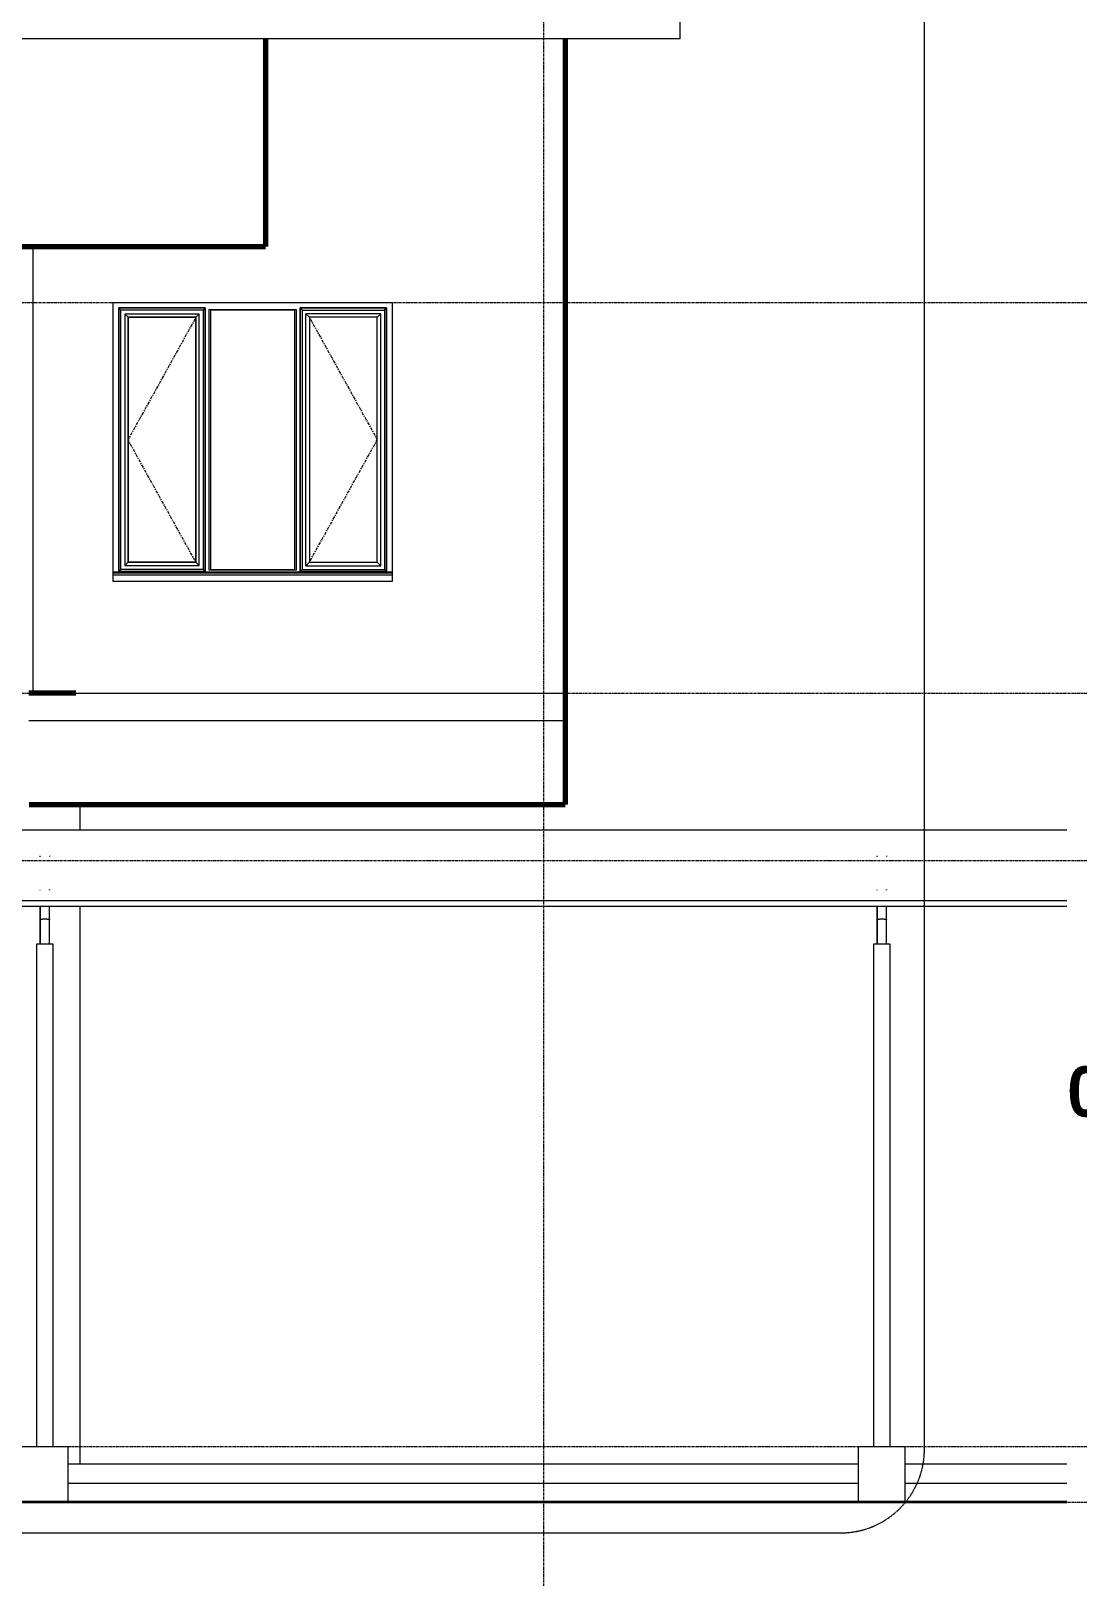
# Model space of a CAD drawing. Header units: inches. Extents: x 22 to 382261, y 22 to 371281.
# Drawn here: x 240605 to 246233, y 139805 to 148164 of the extents above; entities that cross this region are included whole.
import ezdxf

# ---------------------------------------------------------------- set-up
doc = ezdxf.new("R2010")
doc.units = ezdxf.units.IN
doc.header["$MEASUREMENT"] = 0
for name, pattern in [('_Tracejado médio', [4, 3, -1]), ('Centre', [31.75, 6.35, -4.7625, 15.875, -4.7625]), ('Grid Line 1_2_', [22.225, 12.7, -3.175, 3.175, -3.175])]:
    doc.linetypes.add(name, pattern=pattern)
for name, color, linetype, lineweight in [('A-ANNO-SYMB', 150, 'Continuous', 9), ('A-FLOR', 192, 'Continuous', 9), ('A-FLOR-LEVL', 51, 'Continuous', 9), ('A-GLAZ', 151, 'Continuous', 9), ('A-ROOF', 132, 'Continuous', 9), ('A-ROOF-OTLN', 132, 'Continuous', 9), ('I-WALL', 2, 'Continuous', 9), ('Q-CASE', 31, 'Continuous', 9), ('S-GRID', 1, 'Continuous', 9)]:
    doc.layers.add(name, color=color, linetype=linetype, lineweight=lineweight)
doc.styles.add('Century Gothic_B', font='GOTHICB.TTF', dxfattribs={"height": 510})

# ---------------------------------------------------------------- blocks, each defined once
blk = doc.blocks.new('Casework 1 - Casework 1-382926-Right Side Elevation')
at = {"layer": 'Q-CASE'}
for p, q in [((20131.2, 3473.1), (20131.3, 3474.1)), ((24631.2, 3473.1), (24631.3, 3474.1)), ((20131.2, 3289.4), (20131.2, 3292)), ((20181.2, 3293.4), (20181.2, 3292.4)), ((20181.2, 3289.4), (20181.2, 3292)), ((24631.2, 3289.4), (24631.2, 3292)), ((24681.2, 3293.4), (24681.2, 3292.4)), ((24681.2, 3289.4), (24681.2, 3292)), ((20181.2, 3000), (20181.2, 3189.7)), ((24681.2, 3000), (24681.2, 3189.7)), ((20131.2, 3155.2), (20131.2, 3160.7)), ((20131.2, 3155.2), (20131.2, 3000)), ((20131.2, 3131.2), (20131.2, 3000)), ((20181.2, 3000), (20181.2, 3131.2)), ((24631.2, 3155.2), (24631.2, 3160.7)), ((24631.2, 3155.2), (24631.2, 3000)), ((24631.2, 3131.2), (24631.2, 3000)), ((24681.2, 3000), (24681.2, 3131.2)), ((20111.2, 3000), (20111.2, 300)), ((20201.2, 3000), (20111.2, 3000)), ((20201.2, 300), (20201.2, 3000)), ((24611.2, 3000), (24611.2, 300)), ((24701.2, 3000), (24611.2, 3000)), ((24701.2, 300), (24701.2, 3000)), ((20031.2, 300), (20281.2, 300)), ((20281.2, 0), (20281.2, 300)), ((24531.2, 300), (24781.2, 300)), ((24531.2, 0), (24531.2, 300)), ((24781.2, 0), (24781.2, 300)), ((20281.2, 207.1), (24531.2, 207.1)), ((24781.2, 207.1), (25649.9, 207.1)), ((24531.2, 100), (20281.2, 100)), ((25649.9, 100), (24781.2, 100))]:
    blk.add_line(p, q, dxfattribs=at)
at = {"layer": 'Q-CASE', "flags": 128}
for points in [[(20131.2, 3469.2), (20131.2, 3472), (20131.2, 3472.1)], [(20181.1, 3474.4), (20181.2, 3473.4), (20181.2, 3472.4), (20181.2, 3472.1)], [(24631.2, 3469.2), (24631.2, 3472), (24631.2, 3472.1)], [(24681.1, 3474.4), (24681.2, 3473.4), (24681.2, 3472.4), (24681.2, 3472.1)], [(20131.2, 3195), (20131.2, 3200.3), (20131.2, 3204.7)], [(20131.2, 3204.7), (20131.2, 3167.6), (20131.2, 3131.2)], [(20131.2, 3204.7), (20131.2, 3184.3), (20131.2, 3156), (20131.2, 3124.5), (20131.2, 3089.8), (20131.2, 3052.1), (20131.2, 3011.4), (20131.2, 3000)], [(20131.2, 3000), (20131.2, 3041.5), (20131.2, 3080), (20131.2, 3115.5), (20131.2, 3147.9), (20131.2, 3177.1), (20131.2, 3203)], [(20181.2, 3131.2), (20181.2, 3177.8), (20181.2, 3204.7)], [(24631.2, 3195), (24631.2, 3200.3), (24631.2, 3204.7)], [(24631.2, 3204.7), (24631.2, 3167.6), (24631.2, 3131.2)], [(24631.2, 3204.7), (24631.2, 3184.3), (24631.2, 3156), (24631.2, 3124.5), (24631.2, 3089.8), (24631.2, 3052.1), (24631.2, 3011.4), (24631.2, 3000)], [(24631.2, 3000), (24631.2, 3041.5), (24631.2, 3080), (24631.2, 3115.5), (24631.2, 3147.9), (24631.2, 3177.1), (24631.2, 3203)], [(24681.2, 3131.2), (24681.2, 3177.8), (24681.2, 3204.7)], [(20181.2, 3000), (20181.2, 3041.5), (20181.2, 3055.5)], [(24681.2, 3000), (24681.2, 3041.5), (24681.2, 3055.5)]]:
    blk.add_lwpolyline(points, dxfattribs=at)
at = {"layer": 'Q-CASE'}
for points, knots in [([(20131.5, 3130.5), (20131.4, 3130.6), (20131.2, 3130.8), (20131.2, 3131.2), (20131.2, 3131.5), (20131.4, 3131.8), (20131.7, 3132.2), (20132.2, 3132.5), (20132.7, 3132.8), (20133.1, 3133), (20133.5, 3133.1), (20133.9, 3133.3), (20134.6, 3133.5), (20135.4, 3133.8), (20136.4, 3134), (20137.3, 3134.2), (20138, 3134.3), (20138.8, 3134.5), (20139.8, 3134.6), (20141.3, 3134.9), (20142.9, 3135.1), (20144.4, 3135.3), (20145.5, 3135.3), (20146.7, 3135.4), (20148.3, 3135.4), (20151.3, 3135.5), (20154.2, 3135.6), (20156.2, 3135.7)], [-0.5555556, -0.5555556, -0.5555556, -0.5555556, -0.5277778, -0.5, -0.4722222, -0.4444444, -0.4166667, -0.3888889, -0.3611111, -0.3472222, -0.3333333, -0.3194444, -0.3055556, -0.2777778, -0.25, -0.2361111, -0.2222222, -0.2083333, -0.1944444, -0.1666667, -0.1388889, -0.125, -0.1111111, -0.0972222, -0.0833333, -0.0555556, 0, 0, 0, 0]), ([(20156.2, 3135.7), (20158.2, 3135.6), (20161.1, 3135.5), (20164.1, 3135.4), (20165.7, 3135.4), (20166.9, 3135.3), (20168, 3135.3), (20169.5, 3135.1), (20171.1, 3134.9), (20172.6, 3134.6), (20173.6, 3134.5), (20174.4, 3134.3), (20175.1, 3134.2), (20176, 3134), (20177, 3133.8), (20177.8, 3133.5), (20178.4, 3133.3), (20178.9, 3133.1), (20179.3, 3133), (20179.7, 3132.8), (20180.2, 3132.5), (20180.7, 3132.2), (20181, 3131.8), (20181.2, 3131.5), (20181.2, 3131.2), (20181.1, 3130.8), (20181, 3130.6), (20180.9, 3130.5)], [-1, -1, -1, -1, -0.9444444, -0.9166667, -0.9027778, -0.8888889, -0.875, -0.8611111, -0.8333333, -0.8055556, -0.7916667, -0.7777778, -0.7638889, -0.75, -0.7222222, -0.6944444, -0.6805556, -0.6666667, -0.6527778, -0.6388889, -0.6111111, -0.5833333, -0.5555556, -0.5277778, -0.5, -0.4722222, -0.4444444, -0.4444444, -0.4444444, -0.4444444]), ([(24631.5, 3130.5), (24631.4, 3130.6), (24631.2, 3130.8), (24631.2, 3131.2), (24631.2, 3131.5), (24631.4, 3131.8), (24631.7, 3132.2), (24632.2, 3132.5), (24632.7, 3132.8), (24633.1, 3133), (24633.5, 3133.1), (24633.9, 3133.3), (24634.6, 3133.5), (24635.4, 3133.8), (24636.4, 3134), (24637.3, 3134.2), (24638, 3134.3), (24638.8, 3134.5), (24639.8, 3134.6), (24641.3, 3134.9), (24642.9, 3135.1), (24644.4, 3135.3), (24645.5, 3135.3), (24646.7, 3135.4), (24648.3, 3135.4), (24651.3, 3135.5), (24654.2, 3135.6), (24656.2, 3135.7)], [-0.5555556, -0.5555556, -0.5555556, -0.5555556, -0.5277778, -0.5, -0.4722222, -0.4444444, -0.4166667, -0.3888889, -0.3611111, -0.3472222, -0.3333333, -0.3194444, -0.3055556, -0.2777778, -0.25, -0.2361111, -0.2222222, -0.2083333, -0.1944444, -0.1666667, -0.1388889, -0.125, -0.1111111, -0.0972222, -0.0833333, -0.0555556, 0, 0, 0, 0]), ([(24656.2, 3135.7), (24658.2, 3135.6), (24661.1, 3135.5), (24664.1, 3135.4), (24665.7, 3135.4), (24666.9, 3135.3), (24668, 3135.3), (24669.5, 3135.1), (24671.1, 3134.9), (24672.6, 3134.6), (24673.6, 3134.5), (24674.4, 3134.3), (24675.1, 3134.2), (24676, 3134), (24677, 3133.8), (24677.8, 3133.5), (24678.4, 3133.3), (24678.9, 3133.1), (24679.3, 3133), (24679.7, 3132.8), (24680.2, 3132.5), (24680.7, 3132.2), (24681, 3131.8), (24681.2, 3131.5), (24681.2, 3131.2), (24681.1, 3130.8), (24681, 3130.6), (24680.9, 3130.5)], [-1, -1, -1, -1, -0.9444444, -0.9166667, -0.9027778, -0.8888889, -0.875, -0.8611111, -0.8333333, -0.8055556, -0.7916667, -0.7777778, -0.7638889, -0.75, -0.7222222, -0.6944444, -0.6805556, -0.6666667, -0.6527778, -0.6388889, -0.6111111, -0.5833333, -0.5555556, -0.5277778, -0.5, -0.4722222, -0.4444444, -0.4444444, -0.4444444, -0.4444444]), ([(20131.2, 2999.9), (20131.2, 3000.8), (20131.2, 3002.3), (20131.3, 3003.8), (20131.4, 3004.5)], [0.5, 0.5, 0.5, 0.5, 0.52777778, 0.54926593, 0.54926593, 0.54926593, 0.54926593]), ([(24631.2, 2999.9), (24631.2, 3000.8), (24631.2, 3002.3), (24631.3, 3003.8), (24631.4, 3004.5)], [0.5, 0.5, 0.5, 0.5, 0.52777778, 0.54926593, 0.54926593, 0.54926593, 0.54926593])]:
    blk.add_open_spline(points, degree=3, knots=knots, dxfattribs=at)
for points in [[(20131.5, 3004.9), (20131.4, 3004), (20131.2, 3002.4), (20131.2, 3000.8), (20131.2, 3000)], [(20181.2, 3000), (20181.2, 3000.8), (20181.1, 3002.4), (20181, 3004), (20180.9, 3004.9)], [(24631.5, 3004.9), (24631.4, 3004), (24631.2, 3002.4), (24631.2, 3000.8), (24631.2, 3000)], [(24681.2, 3000), (24681.2, 3000.8), (24681.1, 3002.4), (24681, 3004), (24680.9, 3004.9)]]:
    blk.add_open_spline(points, degree=3, dxfattribs=at)
blk = doc.blocks.new('Roofs 1 - Roofs 1-397225-Right Side Elevation')
at = {"layer": 'A-ROOF'}
for p, q in [((25649.9, 3612.1), (3672.8, 3612.1)), ((3672.8, 3235.5), (25649.9, 3235.5)), ((3672.8, 3204.7), (25649.9, 3204.7))]:
    blk.add_line(p, q, dxfattribs=at)
blk = doc.blocks.new('Casework 24 - Casework 23-690569-Right Side Elevation')
at = {"layer": 'Q-CASE'}
for p, q in [((20346.2, 3611.9), (20346.2, 3750)), ((20346.2, 207.1), (20346.2, 3204.7)), ((19816.2, 207.1), (19816.2, 2982))]:
    blk.add_line(p, q, dxfattribs=at)
blk = doc.blocks.new('Casement - Plain-Triple _UK_ - W07 Casement - Plain-Triple _UK_-853037-Right Side Elevation')
at = {"layer": 'A-GLAZ'}
for p, q in [((20553.3, 5003), (20553.3, 6420)), ((20564.1, 6409.2), (20553.3, 6420)), ((20553.3, 6420), (21018.3, 6420)), ((20553.3, 6420), (20553.3, 5003)), ((21018.3, 6420), (20553.3, 6420)), ((20564.1, 5013.8), (20564.1, 6409.2)), ((21007.5, 6409.2), (20564.1, 6409.2)), ((20603.3, 6370), (20585.9, 6387.4)), ((20585.9, 6387.4), (20585.9, 5035.6)), ((20985.7, 6387.4), (20585.9, 6387.4)), ((20603.3, 6370), (20603.3, 5053)), ((20968.3, 6370), (20603.3, 6370)), ((20603.3, 5053), (20603.3, 6370)), ((20603.3, 6370), (20968.3, 6370)), ((20985.7, 6387.4), (20968.3, 6370)), ((20968.3, 5053), (20968.3, 6370)), ((20968.3, 6370), (20968.3, 5053)), ((20985.7, 5035.6), (20985.7, 6387.4)), ((21018.3, 6420), (21007.5, 6409.2)), ((21007.5, 6409.2), (21007.5, 5013.8)), ((21018.3, 6420), (21018.3, 5003)), ((21018.3, 5003), (21018.3, 6420)), ((21508.3, 6410), (21038.3, 6410)), ((21038.3, 6410), (21038.3, 5013)), ((21048.3, 5013), (21048.3, 6410)), ((21048.3, 6410), (21498.3, 6410)), ((21498.3, 6410), (21498.3, 5013)), ((21508.3, 5013), (21508.3, 6410)), ((21528.3, 6420), (21993.3, 6420)), ((21528.3, 5003), (21528.3, 6420)), ((21528.3, 6420), (21539.9, 6408.4)), ((21528.3, 6420), (21528.3, 5003)), ((21993.3, 6420), (21528.3, 6420)), ((21539.9, 6408.4), (21981.7, 6408.4)), ((21539.9, 6408.4), (21539.9, 5014.6)), ((21962.1, 6388.8), (21559.5, 6388.8)), ((21559.5, 5034.2), (21559.5, 6388.8)), ((21559.5, 6388.8), (21578.3, 6370)), ((21943.3, 6370), (21578.3, 6370)), ((21578.3, 6370), (21578.3, 5053)), ((21578.3, 6370), (21578.3, 5053)), ((21943.3, 6370), (21578.3, 6370)), ((21943.3, 6370), (21962.1, 6388.8)), ((21943.3, 5053), (21943.3, 6370)), ((21943.3, 5053), (21943.3, 6370)), ((21962.1, 5034.2), (21962.1, 6388.8)), ((21981.7, 6408.4), (21993.3, 6420)), ((21981.7, 6408.4), (21981.7, 5014.6)), ((21993.3, 6420), (21993.3, 5003)), ((21993.3, 5003), (21993.3, 6420)), ((20603.3, 5053), (20585.9, 5035.6)), ((20585.9, 5035.6), (20985.7, 5035.6)), ((20603.3, 5053), (20968.3, 5053)), ((20968.3, 5053), (20603.3, 5053)), ((20968.3, 5053), (20985.7, 5035.6)), ((21578.3, 5053), (21559.5, 5034.2)), ((21559.5, 5034.2), (21962.1, 5034.2)), ((21578.3, 5053), (21943.3, 5053)), ((21578.3, 5053), (21943.3, 5053)), ((21943.3, 5053), (21962.1, 5034.2)), ((20523.3, 5001), (22023.3, 5001)), ((22023.3, 4999.7), (20523.3, 4999.7)), ((22023.3, 4994.7), (20523.3, 4994.7)), ((20523.3, 4983.8), (20523.3, 4989.5)), ((20523.3, 4950), (20523.3, 4983.8)), ((22023.3, 4983.8), (20523.3, 4983.8)), ((22023.3, 4950), (20523.3, 4950)), ((21998.3, 4983.8), (20548.3, 4983.8)), ((20564.1, 5013.8), (20553.3, 5003)), ((21018.3, 5003), (20553.3, 5003)), ((20553.3, 5003), (21018.3, 5003)), ((21007.5, 5013.8), (20564.1, 5013.8)), ((21007.5, 5013.8), (21018.3, 5003)), ((21038.3, 5013), (21508.3, 5013)), ((21498.3, 5013), (21048.3, 5013)), ((21539.9, 5014.6), (21528.3, 5003)), ((21993.3, 5003), (21528.3, 5003)), ((21528.3, 5003), (21993.3, 5003)), ((21539.9, 5014.6), (21981.7, 5014.6)), ((21981.7, 5014.6), (21993.3, 5003)), ((22023.3, 4989.5), (22023.3, 4983.8)), ((22023.3, 4983.8), (22023.3, 4950))]:
    blk.add_line(p, q, dxfattribs=at)
at = {"layer": 'A-GLAZ', "linetype": 'Centre'}
for p, q in [((20968.3, 6370), (20603.3, 5711.5)), ((21578.3, 6370), (21943.3, 5711.5)), ((20968.3, 5053), (20603.3, 5711.5)), ((21578.3, 5053), (21943.3, 5711.5))]:
    blk.add_line(p, q, dxfattribs=at)

msp = doc.modelspace()

# ---------------------------------------------------------------- linework, layer by layer
at = {"layer": 'A-ANNO-SYMB', "linetype": '_Tracejado médio'}
for p, q in [((245407.9, 140540.3), (245407.9, 157712.7)), ((207783.1, 140090.3), (244957.9, 140090.3))]:
    msp.add_line(p, q, dxfattribs=at)
msp.add_arc((244957.9, 140540.3), 450, 270, 0, dxfattribs=at)
at = {"layer": 'A-FLOR'}
for p, q in [((240846.2, 144605.4), (243476.2, 144605.4)), ((243476.2, 144455.4), (240593.7, 144455.4))]:
    msp.add_line(p, q, dxfattribs=at)
at = {"layer": 'A-FLOR', "lineweight": 35}
msp.add_line((246172.8, 140255.4), (192104.4, 140255.4), dxfattribs=at)
at = {"layer": 'A-FLOR-LEVL', "linetype": 'Grid Line 1_2_'}
for p, q in [((206975.4, 146705.4), (250147.7, 146705.4)), ((206975.4, 144605.4), (250147.7, 144605.4)), ((206975.4, 143705.4), (250147.7, 143705.4)), ((206975.4, 140555.4), (248242.7, 140555.4)), ((206975.4, 140255.4), (250147.7, 140255.4))]:
    msp.add_line(p, q, dxfattribs=at)
at = {"layer": 'A-ROOF-OTLN'}
for q in [(244095.2, 149967.6), (224195.8, 148122.7)]:
    msp.add_line((244095.2, 148122.7), q, dxfattribs=at)
at = {"layer": 'I-WALL', "lineweight": 70}
for p, q in [((241864.6, 148122.7), (241864.6, 147005.4)), ((243476.2, 148122.7), (243476.2, 144005.4)), ((239349.1, 147005.4), (241864.6, 147005.4)), ((240846.2, 144605.4), (240593.7, 144605.4)), ((240594.1, 144005.4), (243476.2, 144005.4))]:
    msp.add_line(p, q, dxfattribs=at)
at = {"layer": 'I-WALL'}
for p, q in [((240616.2, 144605.4), (240616.2, 147005.4)), ((241046.2, 145244.8), (241046.2, 146705.4)), ((241046.2, 146705.4), (242546.2, 146705.4)), ((242546.2, 146705.4), (242546.2, 145244.8))]:
    msp.add_line(p, q, dxfattribs=at)
at = {"layer": 'S-GRID', "linetype": 'Grid Line 1_2_'}
msp.add_line((243361.2, 139805.4), (243361.2, 155039.6), dxfattribs=at)

# ---------------------------------------------------------------- block references
at = {"layer": 'A-GLAZ', "linetype": 'Centre'}
msp.add_blockref('Casement - Plain-Triple _UK_ - W07 Casement - Plain-Triple _UK_-853037-Right Side Elevation', (220522.9, 140255.4), dxfattribs=at)
at = {"layer": 'A-ROOF'}
msp.add_blockref('Roofs 1 - Roofs 1-397225-Right Side Elevation', (220522.9, 140255.4), dxfattribs=at)
at = {"layer": 'Q-CASE'}
for name in ['Casework 24 - Casework 23-690569-Right Side Elevation', 'Casework 1 - Casework 1-382926-Right Side Elevation']:
    msp.add_blockref(name, (220522.9, 140255.4), dxfattribs=at)

# ---------------------------------------------------------------- next in the draw order: texts
at = {"layer": 'A-FLOR-LEVL', "insert": (246175.2, 142598.5), "char_height": 270, "width": 4268.986, "attachment_point": 1, "style": 'Century Gothic_B', "bg_fill": 3, "box_fill_scale": 1.25, "bg_fill_color": 256, "bg_fill_true_color": 13158600, "bg_fill_transparency": 0}
msp.add_mtext('01- GROUND FLOOR', dxfattribs=at)

doc.saveas('drawing.dxf')
